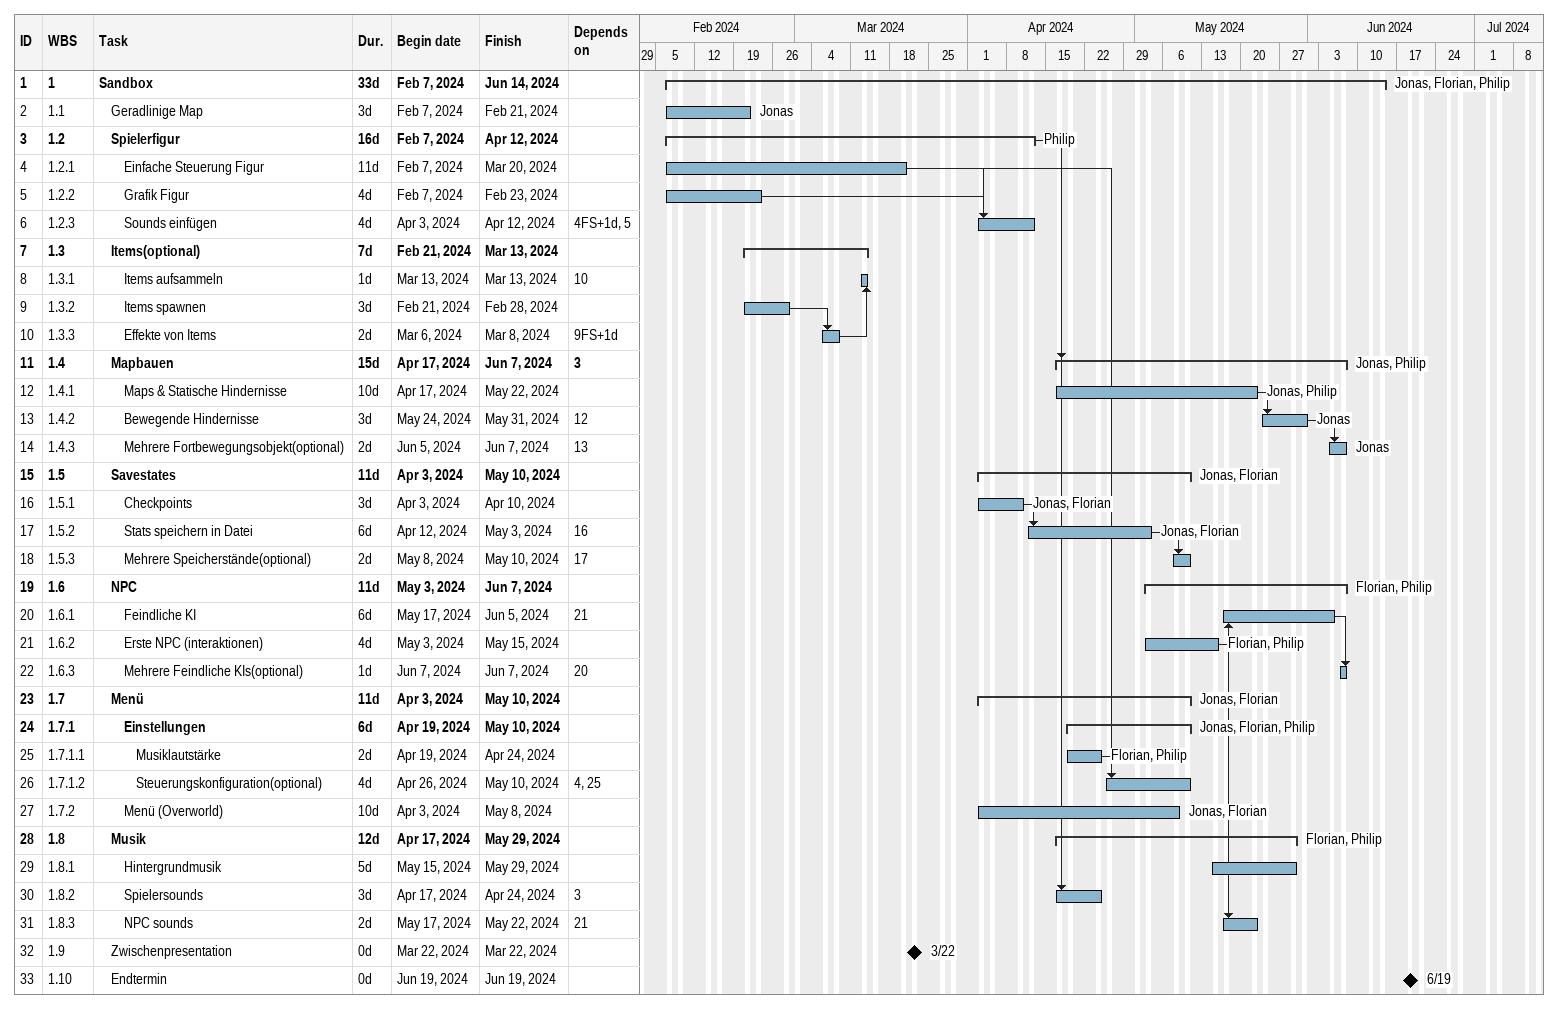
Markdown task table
| ID | WBS | Task | Duration | Start | Finish | Predecessors | Resources |
|---|---|---|---|---|---|---|---|
| 1 | 1 | **Sandbox** | 33d | 2024-02-07 | 2024-06-14 |  | Jonas, Florian, Philip |
| 2 | 1.1 | Geradlinige Map | 3d | 2024-02-07 | 2024-02-21 |  | Jonas |
| 3 | 1.2 | **Spielerfigur** | 16d | 2024-02-07 | 2024-04-12 |  | Philip |
| 4 | 1.2.1 | Einfache Steuerung Figur | 11d | 2024-02-07 | 2024-03-20 |  |  |
| 5 | 1.2.2 | Grafik Figur | 4d | 2024-02-07 | 2024-02-23 |  |  |
| 6 | 1.2.3 | Sounds einfügen | 4d | 2024-04-03 | 2024-04-12 | 4FS+1d, 5 |  |
| 7 | 1.3 | **Items(optional)** | 7d | 2024-02-21 | 2024-03-13 |  |  |
| 8 | 1.3.1 | Items aufsammeln | 1d | 2024-03-13 | 2024-03-13 | 10 |  |
| 9 | 1.3.2 | Items spawnen | 3d | 2024-02-21 | 2024-02-28 |  |  |
| 10 | 1.3.3 | Effekte von Items | 2d | 2024-03-06 | 2024-03-08 | 9FS+1d |  |
| 11 | 1.4 | **Mapbauen** | 15d | 2024-04-17 | 2024-06-07 | 3 | Jonas, Philip |
| 12 | 1.4.1 | Maps & Statische Hindernisse | 10d | 2024-04-17 | 2024-05-22 |  | Jonas, Philip |
| 13 | 1.4.2 | Bewegende Hindernisse | 3d | 2024-05-24 | 2024-05-31 | 12 | Jonas |
| 14 | 1.4.3 | Mehrere Fortbewegungsobjekt(optional) | 2d | 2024-06-05 | 2024-06-07 | 13 | Jonas |
| 15 | 1.5 | **Savestates** | 11d | 2024-04-03 | 2024-05-10 |  | Jonas, Florian |
| 16 | 1.5.1 | Checkpoints | 3d | 2024-04-03 | 2024-04-10 |  | Jonas, Florian |
| 17 | 1.5.2 | Stats speichern in Datei | 6d | 2024-04-12 | 2024-05-03 | 16 | Jonas, Florian |
| 18 | 1.5.3 | Mehrere Speicherstände(optional) | 2d | 2024-05-08 | 2024-05-10 | 17 |  |
| 19 | 1.6 | **NPC** | 11d | 2024-05-03 | 2024-06-07 |  | Florian, Philip |
| 20 | 1.6.1 | Feindliche KI | 6d | 2024-05-17 | 2024-06-05 | 21 |  |
| 21 | 1.6.2 | Erste NPC (interaktionen) | 4d | 2024-05-03 | 2024-05-15 |  | Florian, Philip |
| 22 | 1.6.3 | Mehrere Feindliche KIs(optional) | 1d | 2024-06-07 | 2024-06-07 | 20 |  |
| 23 | 1.7 | **Menü** | 11d | 2024-04-03 | 2024-05-10 |  | Jonas, Florian |
| 24 | 1.7.1 | **Einstellungen** | 6d | 2024-04-19 | 2024-05-10 |  | Jonas, Florian, Philip |
| 25 | 1.7.1.1 | Musiklautstärke | 2d | 2024-04-19 | 2024-04-24 |  | Florian, Philip |
| 26 | 1.7.1.2 | Steuerungskonfiguration(optional) | 4d | 2024-04-26 | 2024-05-10 | 4, 25 |  |
| 27 | 1.7.2 | Menü (Overworld) | 10d | 2024-04-03 | 2024-05-08 |  | Jonas, Florian |
| 28 | 1.8 | **Musik** | 12d | 2024-04-17 | 2024-05-29 |  | Florian, Philip |
| 29 | 1.8.1 | Hintergrundmusik | 5d | 2024-05-15 | 2024-05-29 |  |  |
| 30 | 1.8.2 | Spielersounds | 3d | 2024-04-17 | 2024-04-24 | 3 |  |
| 31 | 1.8.3 | NPC sounds | 2d | 2024-05-17 | 2024-05-22 | 21 |  |
| 32 | 1.9 | Zwischenpresentation | 0d | 2024-03-22 | 2024-03-22 |  |  |
| 33 | 1.10 | Endtermin | 0d | 2024-06-19 | 2024-06-19 |  |  |
